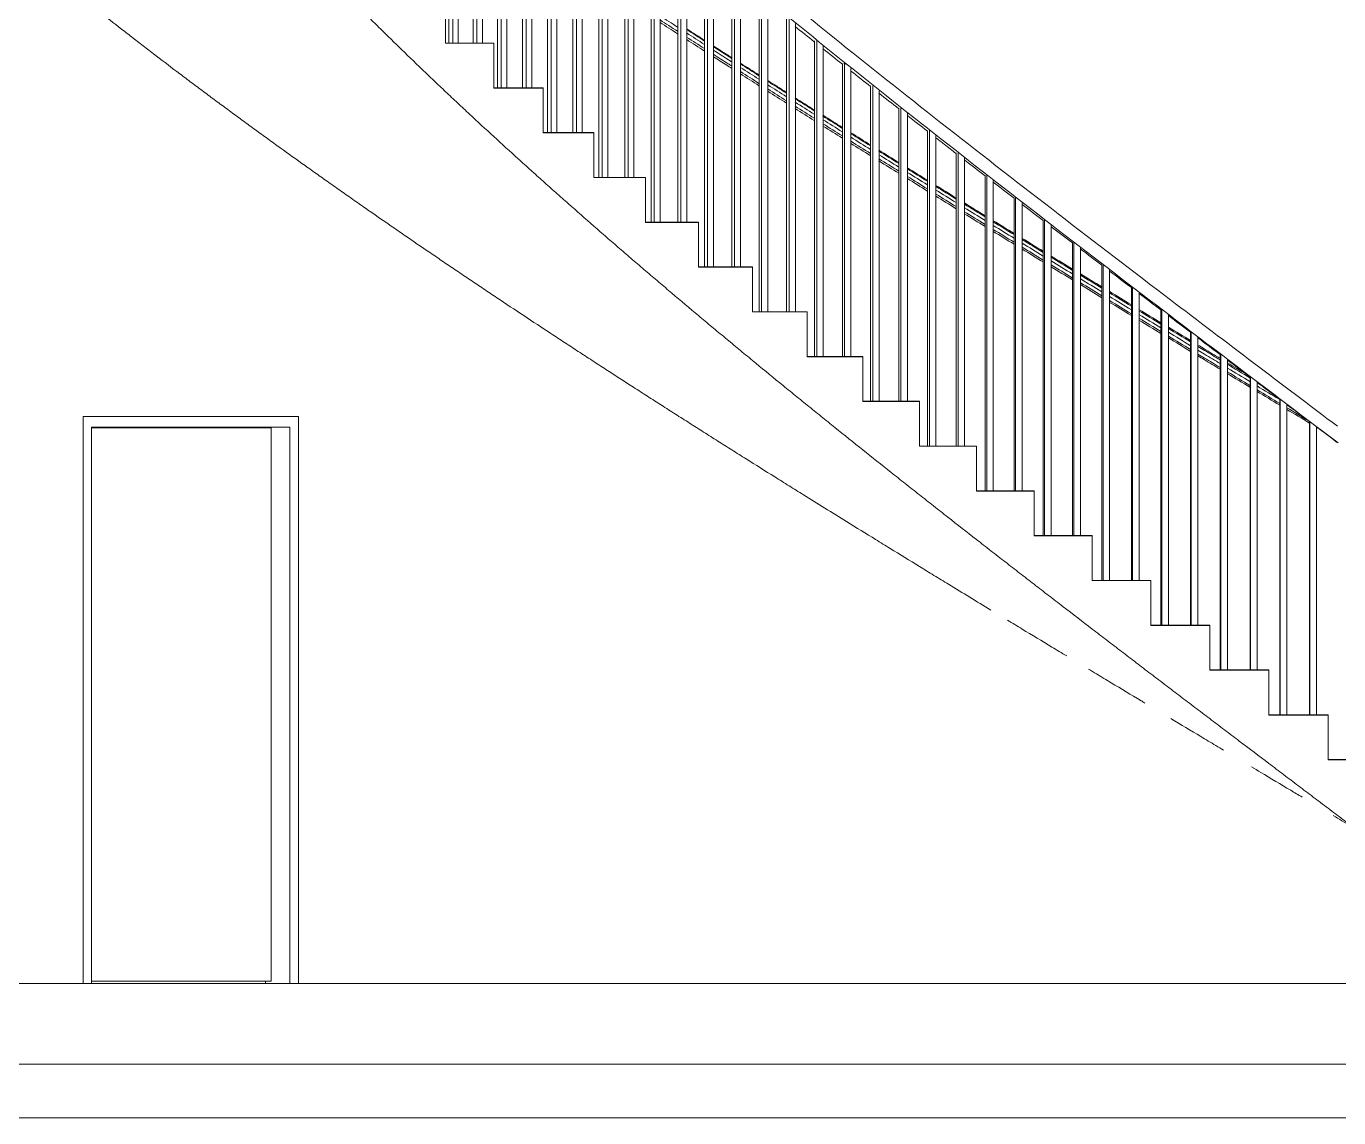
# Model space of a CAD drawing. Header units: millimetres. Extents: x -8421 to 22904, y -500 to 10921.
# Drawn here: x 15003 to 19889, y -500 to 3563 of the extents above; entities that cross this region are included whole.
import ezdxf

# ---------------------------------------------------------------- set-up
doc = ezdxf.new("R2010")
doc.units = ezdxf.units.MM
for name, color, linetype, lineweight in [('A-G22-M-FloorOutline', 6, 'Continuous', 15), ('A-G23-M-StairHandrail', 1, 'Continuous', 15), ('A-G23-M-Stairs', 5, 'Continuous', 15), ('A-G25-M-Walls', 250, 'Continuous', 15), ('A-G252-M-WallsInterior', 7, 'Continuous', 15), ('A-G322-M-DoorFrames', 1, 'Continuous', 15), ('A-G322-M-Doors', 1, 'Continuous', 15)]:
    doc.layers.add(name, color=color, linetype=linetype, lineweight=lineweight)

# ---------------------------------------------------------------- blocks, each defined once
blk = doc.blocks.new('Concept Sgl Door - 1010 x 2110mm-241302-Section 2')
at = {"layer": 'A-G322-M-DoorFrames'}
for p, q in [((15214.7, 2110), (15214.7, 0)), ((16016.4, 2110), (15214.7, 2110)), ((16016.4, 0), (16016.4, 2110)), ((15246.5, 0), (15246.5, 2070)), ((15246.5, 2070), (15984.7, 2070)), ((15893.4, 2068), (15893.4, 2070)), ((15984.7, 2070), (15984.7, 0)), ((15893.4, 0), (15893.4, 8))]:
    blk.add_line(p, q, dxfattribs=at)
at = {"layer": 'A-G322-M-Doors'}
for p, q in [((15915, 2068), (15246.5, 2068)), ((15915, 8), (15915, 2068)), ((15246.5, 8), (15915, 8))]:
    blk.add_line(p, q, dxfattribs=at)
blk = doc.blocks.new('Stair - Stairs-257028-Section 2')
at = {"layer": 'A-G23-M-Stairs'}
for p, q in [((16564.4, 3499), (16564.4, 3665.7)), ((16564.4, 3500), (16743.4, 3500)), ((16564.4, 3500), (16564.4, 3499)), ((16743.4, 3499), (16564.4, 3499)), ((16564.4, 3499), (16743.4, 3499)), ((16743.4, 3499), (16743.4, 3500)), ((16743.4, 3332.3), (16743.4, 3499)), ((16743.4, 3333.3), (16927.3, 3333.3)), ((16743.4, 3333.3), (16743.4, 3332.3)), ((16927.3, 3332.3), (16743.4, 3332.3)), ((16743.4, 3332.3), (16927.3, 3332.3)), ((16927.3, 3332.3), (16927.3, 3333.3)), ((16927.3, 3165.7), (16927.3, 3332.3)), ((16927.3, 3166.7), (17115.9, 3166.7)), ((16927.3, 3166.7), (16927.3, 3165.7)), ((17115.9, 3165.7), (16927.3, 3165.7)), ((16927.3, 3165.7), (17115.9, 3165.7)), ((17115.9, 3165.7), (17115.9, 3166.7)), ((17115.9, 2999), (17115.9, 3165.7)), ((17115.9, 3000), (17308.8, 3000)), ((17115.9, 3000), (17115.9, 2999)), ((17308.8, 2999), (17115.9, 2999)), ((17115.9, 2999), (17308.8, 2999)), ((17308.8, 2999), (17308.8, 3000)), ((17308.8, 2832.3), (17308.8, 2999)), ((17308.8, 2833.3), (17505.7, 2833.3)), ((17308.8, 2833.3), (17308.8, 2832.3)), ((17505.7, 2832.3), (17308.8, 2832.3)), ((17308.8, 2832.3), (17505.7, 2832.3)), ((17505.7, 2832.3), (17505.7, 2833.3)), ((17505.7, 2665.7), (17505.7, 2832.3)), ((17505.7, 2666.7), (17706.4, 2666.7)), ((17505.7, 2666.7), (17505.7, 2665.7)), ((17706.4, 2665.7), (17505.7, 2665.7)), ((17505.7, 2665.7), (17706.4, 2665.7)), ((17706.4, 2665.7), (17706.4, 2666.7)), ((17706.4, 2499), (17706.4, 2665.7)), ((17706.4, 2500), (17910.5, 2500)), ((17706.4, 2500), (17706.4, 2499)), ((17910.5, 2499), (17706.4, 2499)), ((17706.4, 2499), (17910.5, 2499)), ((17910.5, 2499), (17910.5, 2500)), ((17910.5, 2332.3), (17910.5, 2499)), ((17910.5, 2333.3), (18117.7, 2333.3)), ((17910.5, 2333.3), (17910.5, 2332.3)), ((18117.7, 2332.3), (17910.5, 2332.3)), ((17910.5, 2332.3), (18117.7, 2332.3)), ((18117.7, 2332.3), (18117.7, 2333.3)), ((18117.7, 2165.7), (18117.7, 2332.3)), ((18117.7, 2166.7), (18327.7, 2166.7)), ((18117.7, 2166.7), (18117.7, 2165.7)), ((18327.7, 2165.7), (18117.7, 2165.7)), ((18117.7, 2165.7), (18327.7, 2165.7)), ((18327.7, 2165.7), (18327.7, 2166.7)), ((18327.7, 1999), (18327.7, 2165.7)), ((18327.7, 2000), (18540.3, 2000)), ((18327.7, 2000), (18327.7, 1999)), ((18540.3, 1999), (18327.7, 1999)), ((18327.7, 1999), (18540.3, 1999)), ((18540.3, 1999), (18540.3, 2000)), ((18540.3, 1832.3), (18540.3, 1999)), ((18540.3, 1833.3), (18754.9, 1833.3)), ((18540.3, 1833.3), (18540.3, 1832.3)), ((18754.9, 1832.3), (18540.3, 1832.3)), ((18540.3, 1832.3), (18754.9, 1832.3)), ((18754.9, 1832.3), (18754.9, 1833.3)), ((18754.9, 1665.7), (18754.9, 1832.3)), ((18754.9, 1666.7), (18971.4, 1666.7)), ((18754.9, 1666.7), (18754.9, 1665.7)), ((18971.4, 1665.7), (18754.9, 1665.7)), ((18754.9, 1665.7), (18971.4, 1665.7)), ((18971.4, 1665.7), (18971.4, 1666.7)), ((18971.4, 1499), (18971.4, 1665.7)), ((18971.4, 1500), (19189.4, 1500)), ((18971.4, 1500), (18971.4, 1499)), ((19189.4, 1499), (18971.4, 1499)), ((18971.4, 1499), (19189.4, 1499)), ((19189.4, 1499), (19189.4, 1500)), ((19189.4, 1332.3), (19189.4, 1499)), ((19189.4, 1333.3), (19408.6, 1333.3)), ((19189.4, 1333.3), (19189.4, 1332.3)), ((19408.6, 1332.3), (19189.4, 1332.3)), ((19189.4, 1332.3), (19408.6, 1332.3)), ((19408.6, 1332.3), (19408.6, 1333.3)), ((19408.6, 1165.7), (19408.6, 1332.3)), ((19408.6, 1166.7), (19628.6, 1166.7)), ((19408.6, 1166.7), (19408.6, 1165.7)), ((19628.6, 1165.7), (19408.6, 1165.7)), ((19408.6, 1165.7), (19628.6, 1165.7)), ((19628.6, 1165.7), (19628.6, 1166.7)), ((19628.6, 999), (19628.6, 1165.7)), ((19628.6, 1000), (19849.1, 1000)), ((19628.6, 1000), (19628.6, 999)), ((19849.1, 999), (19628.6, 999)), ((19628.6, 999), (19849.1, 999)), ((19849.1, 999), (19849.1, 1000)), ((19849.1, 832.3), (19849.1, 999)), ((19849.1, 833.3), (20069.8, 833.3)), ((19849.1, 833.3), (19849.1, 832.3)), ((20069.8, 832.3), (19849.1, 832.3)), ((19849.1, 832.3), (20069.8, 832.3))]:
    blk.add_line(p, q, dxfattribs=at)
for points, knots in [([(15230.6, 3652.1), (15244.6, 3640.9), (15286.7, 3607.6), (15343.3, 3563.2), (15400.5, 3518.7), (15429.3, 3496.5), (15443.8, 3485.4)], [-1, -1, -1, -1, -0.8, -0.4, -0.2, 0, 0, 0, 0]), ([(15443.8, 3485.4), (15458.2, 3474.3), (15501.7, 3440.9), (15560.2, 3396.5), (15619.2, 3352.1), (15648.9, 3329.8), (15663.8, 3318.7)], [-1, -1, -1, -1, -0.8, -0.4, -0.2, 0, 0, 0, 0]), ([(16564.4, 3318.7), (16549.7, 3332.6), (16520.4, 3360.4), (16462.2, 3415.9), (16419.1, 3457.6), (16390.6, 3485.4)], [-1, -1, -1, -1, -0.75, -0.5, 0, 0, 0, 0]), ([(16743.4, 3152.1), (16713.2, 3179.8), (16668.1, 3221.5), (16608.6, 3277.1), (16579.1, 3304.8), (16564.4, 3318.7)], [-1, -1, -1, -1, -0.5, -0.25, 0, 0, 0, 0]), ([(15890.4, 3152.1), (15905.8, 3140.9), (15951.8, 3107.6), (16013.8, 3063.2), (16076.2, 3018.7), (16107.5, 2996.5), (16123.3, 2985.4)], [-1, -1, -1, -1, -0.8, -0.4, -0.2, 0, 0, 0, 0]), ([(16927.3, 2985.4), (16911.8, 2999.3), (16880.9, 3027.1), (16819.4, 3082.6), (16773.7, 3124.3), (16743.4, 3152.1)], [-1, -1, -1, -1, -0.75, -0.5, 0, 0, 0, 0]), ([(16123.3, 2985.4), (16139, 2974.3), (16170.5, 2952.1), (16218, 2918.7), (16281.7, 2874.3), (16329.7, 2840.9), (16361.9, 2818.7)], [-1, -1, -1, -1, -0.8, -0.6, -0.4, 0, 0, 0, 0]), ([(17115.9, 2818.7), (17084.1, 2846.5), (17036.7, 2888.2), (16974, 2943.7), (16942.9, 2971.5), (16927.3, 2985.4)], [-1, -1, -1, -1, -0.5, -0.25, 0, 0, 0, 0]), ([(16361.9, 2818.7), (16378, 2807.6), (16426.4, 2774.3), (16491.4, 2729.8), (16556.8, 2685.4), (16589.6, 2663.2), (16606.1, 2652.1)], [-1, -1, -1, -1, -0.8, -0.4, -0.2, 0, 0, 0, 0]), ([(16606.1, 2652.1), (16622.5, 2640.9), (16655.5, 2618.7), (16705.2, 2585.4), (16771.7, 2540.9), (16821.8, 2507.6), (16855.4, 2485.4)], [-1, -1, -1, -1, -0.8, -0.6, -0.4, 0, 0, 0, 0]), ([(17505.7, 2485.4), (17472.6, 2513.2), (17423.1, 2554.8), (17357.6, 2610.4), (17325, 2638.2), (17308.8, 2652.1)], [-1, -1, -1, -1, -0.5, -0.25, 0, 0, 0, 0]), ([(16855.4, 2485.4), (16888.9, 2463.2), (16939.5, 2429.8), (17007.2, 2385.4), (17058.2, 2352.1), (17092.3, 2329.8), (17109.4, 2318.7)], [-1, -1, -1, -1, -0.6, -0.4, -0.2, 0, 0, 0, 0]), ([(17109.4, 2318.7), (17126.5, 2307.6), (17177.8, 2274.3), (17246.6, 2229.8), (17315.7, 2185.4), (17350.4, 2163.2), (17367.8, 2152.1)], [-1, -1, -1, -1, -0.8, -0.4, -0.2, 0, 0, 0, 0]), ([(17910.5, 2152.1), (17893.3, 2165.9), (17859.1, 2193.7), (17790.9, 2249.3), (17740.1, 2290.9), (17706.4, 2318.7)], [-1, -1, -1, -1, -0.75, -0.5, 0, 0, 0, 0]), ([(18117.7, 1985.4), (18082.9, 2013.2), (18030.9, 2054.8), (17962, 2110.4), (17927.6, 2138.2), (17910.5, 2152.1)], [-1, -1, -1, -1, -0.5, -0.25, 0, 0, 0, 0]), ([(17630.1, 1985.4), (17647.7, 1974.3), (17700.6, 1940.9), (17771.4, 1896.5), (17842.5, 1852.1), (17878.1, 1829.8), (17895.9, 1818.7)], [-1, -1, -1, -1, -0.8, -0.4, -0.2, 0, 0, 0, 0]), ([(18327.7, 1818.7), (18310.1, 1832.6), (18275, 1860.4), (18204.8, 1915.9), (18152.5, 1957.6), (18117.7, 1985.4)], [-1, -1, -1, -1, -0.75, -0.5, 0, 0, 0, 0]), ([(17895.9, 1818.7), (17949.4, 1785.4), (18038.9, 1729.8), (18128.9, 1674.3), (18165, 1652.1)], [-1, -1, -1, -1, -0.4, 0, 0, 0, 0]), ([(18540.3, 1652.1), (18504.6, 1679.8), (18451.4, 1721.5), (18380.6, 1777.1), (18345.4, 1804.8), (18327.7, 1818.7)], [-1, -1, -1, -1, -0.5, -0.25, 0, 0, 0, 0]), ([(18165, 1652.1), (18183, 1640.9), (18237.1, 1607.6), (18309.5, 1563.2), (18382.1, 1518.7), (18418.5, 1496.5), (18436.7, 1485.4)], [-1, -1, -1, -1, -0.8, -0.4, -0.2, 0, 0, 0, 0]), ([(18971.4, 1318.7), (18935.2, 1346.5), (18881, 1388.2), (18808.9, 1443.7), (18772.9, 1471.5), (18754.9, 1485.4)], [-1, -1, -1, -1, -0.5, -0.25, 0, 0, 0, 0]), ([(18710.8, 1318.7), (18747.4, 1296.5), (18802.5, 1263.2), (18857.7, 1229.8), (18876.1, 1218.7)], [-1, -1, -1, -1, -0.6, -0.4, -0.4, -0.4, -0.4]), ([(18986.7, 1152.1), (19005.2, 1140.9), (19060.6, 1107.6), (19120.8, 1071.4), (19162.6, 1046.3), (19167.4, 1043.5)], [-1, -1, -1, -1, -0.8, -0.4, -0.3484239, -0.3484239, -0.3484239, -0.3484239]), ([(19264.2, 985.4), (19301.2, 963.2), (19356.9, 929.8), (19422.4, 890.7), (19450.7, 873.7), (19460.5, 867.8)], [-1, -1, -1, -1, -0.6, -0.4, -0.2947563, -0.2947563, -0.2947563, -0.2947563]), ([(19628.6, 818.7), (19591.9, 846.5), (19536.9, 888.2), (19463.5, 943.7), (19426.9, 971.5), (19408.6, 985.4)], [-1, -1, -1, -1, -0.5, -0.25, 0, 0, 0, 0]), ([(19564.2, 805.9), (19575.6, 799), (19624.2, 770), (19687, 732.5), (19738.4, 701.8), (19752.5, 693.4)], [-0.9228691, -0.9228691, -0.9228691, -0.9228691, -0.8, -0.4, -0.2479474, -0.2479474, -0.2479474, -0.2479474]), ([(20069.8, 485.4), (20033, 513.2), (19977.8, 554.8), (19904.3, 610.4), (19867.5, 638.2), (19849.1, 652.1)], [-1, -1, -1, -1, -0.5, -0.25, 0, 0, 0, 0])]:
    blk.add_open_spline(points, degree=3, knots=knots, dxfattribs=at)
for points in [[(16390.6, 3485.4), (16376.3, 3499.3), (16347.9, 3527.1), (16305.6, 3568.7), (16263.7, 3610.4), (16236, 3638.2), (16222.2, 3652.1)], [(15663.8, 3318.7), (15678.7, 3307.6), (15708.6, 3285.4), (15753.7, 3252.1), (15799, 3218.7), (15844.6, 3185.4), (15875.1, 3163.2), (15890.4, 3152.1)], [(17308.8, 2652.1), (17292.5, 2665.9), (17260.1, 2693.7), (17211.8, 2735.4), (17163.7, 2777.1), (17131.8, 2804.8), (17115.9, 2818.7)], [(17706.4, 2318.7), (17689.5, 2332.6), (17655.8, 2360.4), (17605.6, 2402.1), (17555.5, 2443.7), (17522.3, 2471.5), (17505.7, 2485.4)], [(17367.8, 2152.1), (17385.1, 2140.9), (17419.9, 2118.7), (17472.2, 2085.4), (17524.7, 2052.1), (17577.3, 2018.7), (17612.5, 1996.5), (17630.1, 1985.4)], [(18754.9, 1485.4), (18737, 1499.3), (18701.1, 1527.1), (18647.3, 1568.7), (18593.7, 1610.4), (18558.1, 1638.2), (18540.3, 1652.1)], [(18436.7, 1485.4), (18489, 1453.5), (18541.4, 1421.5), (18593.9, 1389.6)], [(18655.8, 1352.1), (18674.1, 1340.9), (18692.4, 1329.8), (18710.8, 1318.7)], [(19189.4, 1152.1), (19171.2, 1165.9), (19134.8, 1193.7), (19080.3, 1235.4), (19025.8, 1277.1), (18989.5, 1304.8), (18971.4, 1318.7)], [(18957.5, 1169.7), (18967.2, 1163.8), (18977, 1157.9), (18986.7, 1152.1)], [(19408.6, 985.4), (19390.3, 999.3), (19353.7, 1027.1), (19298.9, 1068.7), (19244.1, 1110.4), (19207.7, 1138.2), (19189.4, 1152.1)], [(19849.1, 652.1), (19830.7, 665.9), (19794, 693.7), (19738.8, 735.4), (19683.7, 777.1), (19647, 804.8), (19628.6, 818.7)], [(19868.1, 624.4), (19889.9, 611.4), (19911.7, 598.4), (19933.5, 585.4)]]:
    blk.add_open_spline(points, degree=3, dxfattribs=at)
blk = doc.blocks.new('Railing - Railing-257075-Section 2')
at = {"layer": 'A-G23-M-StairHandrail'}
for points in [[(17362.5, 3601.5), (17384.2, 3587.4), (17406, 3573.3), (17427.9, 3559.2)], [(17362.5, 3586), (17384.2, 3571.9), (17406, 3557.8), (17427.9, 3543.7)], [(17362.5, 3576.8), (17384.2, 3562.7), (17406.1, 3548.6), (17427.9, 3534.6)], [(17461.5, 3550.3), (17483.7, 3536), (17505.9, 3521.8), (17528.1, 3507.5)], [(17461.5, 3537.5), (17483.7, 3523.2), (17505.9, 3508.9), (17528.1, 3494.6)], [(17461.5, 3522), (17483.7, 3507.7), (17505.9, 3493.5), (17528.1, 3479.2)], [(17461.6, 3552.9), (17483.7, 3538.7), (17505.9, 3524.5), (17528.1, 3510.3)], [(17461.6, 3512.9), (17483.7, 3498.7), (17505.9, 3484.5), (17528.1, 3470.3)], [(17661.7, 3422.1), (17684.7, 3407.4), (17707.7, 3392.8), (17730.7, 3378.2)], [(17661.8, 3425), (17684.7, 3410.4), (17707.7, 3395.8), (17730.8, 3381.2)], [(17661.7, 3409.1), (17684.7, 3394.5), (17707.7, 3379.9), (17730.7, 3365.2)], [(17661.7, 3393.8), (17684.7, 3379.2), (17707.7, 3364.5), (17730.7, 3349.9)], [(17661.8, 3385), (17684.7, 3370.4), (17707.7, 3355.8), (17730.8, 3341.2)], [(17763.7, 3360.4), (17786.9, 3345.7), (17810.1, 3331.1), (17833.3, 3316.4)], [(17763.7, 3357.3), (17786.9, 3342.6), (17810.1, 3327.9), (17833.3, 3313.2)], [(17763.7, 3344.3), (17786.9, 3329.6), (17810.1, 3314.9), (17833.3, 3300.2)], [(17763.7, 3329), (17786.9, 3314.3), (17810.1, 3299.6), (17833.3, 3284.9)], [(17763.7, 3320.4), (17786.9, 3305.7), (17810.1, 3291.1), (17833.3, 3276.4)], [(17865.7, 3296), (17889.3, 3281.2), (17913, 3266.3), (17936.7, 3251.4)], [(17865.7, 3292.8), (17889.3, 3277.9), (17913, 3263), (17936.7, 3248.1)], [(17865.7, 3279.7), (17889.4, 3264.8), (17913, 3249.9), (17936.7, 3235)], [(17865.7, 3264.5), (17889.3, 3249.6), (17913, 3234.7), (17936.7, 3219.8)], [(17865.7, 3256), (17889.3, 3241.2), (17913, 3226.3), (17936.7, 3211.4)], [(17969, 3231.2), (17993, 3216.1), (18017.1, 3201), (18041.3, 3186)], [(17969, 3227.8), (17993, 3212.7), (18017.1, 3197.6), (18041.3, 3182.5)], [(17968.9, 3214.7), (17993, 3199.6), (18017.1, 3184.5), (18041.3, 3169.3)], [(17969, 3199.5), (17993, 3184.4), (18017.1, 3169.3), (18041.3, 3154.2)], [(17969, 3191.2), (17993, 3176.1), (18017.1, 3161), (18041.3, 3146)], [(18073.1, 3166.1), (18097.3, 3151), (18121.6, 3135.9), (18145.9, 3120.7)], [(18073.1, 3162.6), (18097.3, 3147.4), (18121.6, 3132.3), (18145.9, 3117.1)], [(18073.1, 3149.4), (18097.4, 3134.2), (18121.6, 3119.1), (18145.9, 3103.9)], [(18073.1, 3134.3), (18097.3, 3119.1), (18121.6, 3104), (18145.9, 3088.8)], [(18073.1, 3126.1), (18097.3, 3111), (18121.6, 3095.9), (18145.9, 3080.7)], [(18177.5, 3101.1), (18202.2, 3085.8), (18226.9, 3070.4), (18251.6, 3055.1)], [(18177.5, 3097.4), (18202.2, 3082.1), (18226.9, 3066.7), (18251.6, 3051.4)], [(18177.5, 3084.2), (18202.2, 3068.8), (18226.9, 3053.5), (18251.6, 3038.1)], [(18177.5, 3069.2), (18202.2, 3053.8), (18226.9, 3038.4), (18251.6, 3023.1)], [(18177.5, 3061.1), (18202.2, 3045.8), (18226.9, 3030.4), (18251.6, 3015.1)], [(18283, 3035.7), (18308, 3020.2), (18333, 3004.7), (18358.1, 2989.3)], [(18283, 3031.9), (18308, 3016.4), (18333, 3000.9), (18358.1, 2985.4)], [(18283, 3018.6), (18308, 3003.1), (18333, 2987.6), (18358.1, 2972.1)], [(18283, 3003.6), (18308, 2988.1), (18333, 2972.6), (18358.1, 2957.1)], [(18283, 2995.7), (18308, 2980.2), (18333, 2964.7), (18358.1, 2949.3)], [(18389, 2970.2), (18414.2, 2954.7), (18439.5, 2939.1), (18464.8, 2923.5)], [(18389, 2966.3), (18414.2, 2950.7), (18439.5, 2935.1), (18464.8, 2919.5)], [(18389, 2952.9), (18414.2, 2937.3), (18439.5, 2921.7), (18464.8, 2906.1)], [(18389, 2938), (18414.2, 2922.4), (18439.5, 2906.8), (18464.8, 2891.2)], [(18389, 2930.2), (18414.2, 2914.7), (18439.5, 2899.1), (18464.8, 2883.5)], [(18495.4, 2904.7), (18521.1, 2888.9), (18546.7, 2873.2), (18572.4, 2857.4)], [(18495.4, 2900.6), (18521.1, 2884.8), (18546.7, 2869), (18572.4, 2853.2)], [(18495.4, 2887.2), (18521.1, 2871.4), (18546.7, 2855.6), (18572.4, 2839.8)], [(18495.4, 2872.3), (18521.1, 2856.5), (18546.7, 2840.7), (18572.4, 2825)], [(18495.4, 2864.7), (18521.1, 2848.9), (18546.7, 2833.2), (18572.4, 2817.4)], [(18602.8, 2838.8), (18628.7, 2822.9), (18654.5, 2807.1), (18680.4, 2791.3)], [(18602.8, 2834.6), (18628.7, 2818.7), (18654.5, 2802.9), (18680.4, 2787)], [(18602.8, 2821.1), (18628.6, 2805.2), (18654.5, 2789.4), (18680.4, 2773.5)], [(18602.8, 2806.3), (18628.7, 2790.4), (18654.5, 2774.6), (18680.4, 2758.7)], [(18602.8, 2798.8), (18628.7, 2782.9), (18654.5, 2767.1), (18680.4, 2751.3)], [(18710.3, 2773), (18736.4, 2757.1), (18762.6, 2741.1), (18788.8, 2725.1)], [(18710.3, 2768.7), (18736.4, 2752.7), (18762.6, 2736.7), (18788.8, 2720.7)], [(18710.3, 2755.2), (18736.4, 2739.2), (18762.6, 2723.1), (18788.8, 2707.1)], [(18710.3, 2740.4), (18736.4, 2724.4), (18762.6, 2708.4), (18788.8, 2692.4)], [(18710.3, 2733), (18736.4, 2717.1), (18762.6, 2701.1), (18788.8, 2685.1)], [(18818.4, 2707.1), (18844.9, 2690.9), (18871.4, 2674.8), (18898, 2658.6)], [(18818.4, 2702.6), (18844.5, 2686.6), (18870.7, 2670.7), (18896.8, 2654.7)], [(18818.4, 2689), (18844.8, 2672.9), (18871.3, 2656.7), (18897.7, 2640.6)], [(18818.4, 2674.3), (18844.5, 2658.4), (18870.7, 2642.4), (18896.8, 2626.5)], [(18818.4, 2667.1), (18844.9, 2650.9), (18871.4, 2634.8), (18898, 2618.6)], [(18927.1, 2640.9), (18953.7, 2624.7), (18980.4, 2608.5), (19007.1, 2592.3)], [(18927.1, 2636.3), (18953.7, 2620.1), (18980.4, 2603.8), (19007.1, 2587.6)], [(18927.1, 2622.7), (18953.7, 2606.4), (18980.4, 2590.2), (19007.1, 2573.9)], [(18927.1, 2608), (18953.7, 2591.8), (18980.4, 2575.5), (19007.1, 2559.3)], [(18927.1, 2600.9), (18953.7, 2584.7), (18980.4, 2568.5), (19007.1, 2552.3)], [(19035.9, 2574.9), (19062.9, 2558.5), (19089.9, 2542.1), (19116.9, 2525.8)], [(19035.9, 2570.1), (19062.9, 2553.7), (19089.9, 2537.3), (19116.9, 2520.9)], [(19035.9, 2556.4), (19062.9, 2540), (19089.9, 2523.6), (19116.9, 2507.2)], [(19035.9, 2541.8), (19062.9, 2525.4), (19089.9, 2509), (19116.9, 2492.6)], [(19035.9, 2534.9), (19062.9, 2518.5), (19089.9, 2502.1), (19116.9, 2485.8)], [(19145.3, 2508.6), (19172.5, 2492.1), (19199.7, 2475.6), (19227, 2459.2)], [(19145.3, 2503.7), (19172.5, 2487.2), (19199.7, 2470.7), (19227, 2454.2)], [(19145.3, 2489.9), (19172.5, 2473.4), (19199.7, 2456.9), (19227, 2440.4)], [(19145.3, 2475.4), (19172.5, 2458.9), (19199.7, 2442.4), (19227, 2425.9)], [(19145.3, 2468.6), (19172.5, 2452.1), (19199.7, 2435.6), (19227, 2419.2)], [(19254.9, 2442.3), (19282.3, 2425.7), (19309.7, 2409.1), (19337.2, 2392.5)], [(19254.9, 2437.3), (19282.3, 2420.7), (19309.7, 2404), (19337.2, 2387.4)], [(19254.9, 2423.5), (19282.3, 2406.8), (19309.7, 2390.2), (19337.2, 2373.6)], [(19254.9, 2409), (19282.3, 2392.4), (19309.7, 2375.8), (19337.2, 2359.1)], [(19254.9, 2402.3), (19282.3, 2385.7), (19309.7, 2369.1), (19337.2, 2352.5)], [(19474.9, 2309.5), (19498.4, 2295.3), (19521.9, 2281.2), (19545.3, 2267)], [(19474.9, 2304.2), (19502.8, 2287.4), (19530.6, 2270.5), (19558.5, 2253.7)], [(19474.9, 2290.3), (19502.8, 2273.4), (19530.6, 2256.6), (19558.5, 2239.8)], [(19474.9, 2275.9), (19502.8, 2259.1), (19530.6, 2242.2), (19558.5, 2225.4)], [(19474.9, 2269.5), (19502.8, 2252.7), (19530.6, 2235.9), (19558.5, 2219.1)], [(19585.1, 2223.7), (19613.2, 2206.7), (19641.3, 2189.8), (19669.4, 2172.8)], [(19585.1, 2209.4), (19613.2, 2192.4), (19641.3, 2175.5), (19669.4, 2158.5)], [(19585.1, 2203.1), (19613.2, 2186.1), (19641.3, 2169.2), (19669.4, 2152.3)], [(19695.6, 2142.7), (19722.1, 2126.7), (19748.6, 2110.7), (19775.2, 2094.7)], [(19695.6, 2136.6), (19723.8, 2119.6), (19752.1, 2102.5), (19780.4, 2085.5)], [(19806.1, 2070.1), (19809.5, 2068), (19812.9, 2066), (19816.3, 2063.9)]]:
    blk.add_open_spline(points, degree=3, dxfattribs=at)
for points, knots in [([(17561.2, 3489.1), (17577.9, 3478.5), (17600.4, 3464.1), (17622.9, 3449.7), (17628.7, 3446)], [-14.1393059, -14.1393059, -14.1393059, -14.1393059, -13.9359602, -13.8652789, -13.8652789, -13.8652789, -13.8652789]), ([(17561.2, 3486.3), (17579.4, 3474.6), (17601.9, 3460.2), (17624.5, 3445.9), (17628.7, 3443.1)], [-14.1379306, -14.1379306, -14.1379306, -14.1379306, -13.9155464, -13.8637577, -13.8637577, -13.8637577, -13.8637577]), ([(17561.2, 3473.4), (17580.1, 3461.3), (17602.6, 3446.9), (17625.1, 3432.5), (17628.7, 3430.2)], [-14.1373703, -14.1373703, -14.1373703, -14.1373703, -13.907094, -13.8631367, -13.8631367, -13.8631367, -13.8631367]), ([(17561.2, 3458), (17579.4, 3446.3), (17601.9, 3432), (17624.5, 3417.6), (17628.7, 3414.8)], [-14.1379306, -14.1379306, -14.1379306, -14.1379306, -13.9155464, -13.8637577, -13.8637577, -13.8637577, -13.8637577]), ([(17561.2, 3449.1), (17577.9, 3438.5), (17600.4, 3424.1), (17622.9, 3409.7), (17628.7, 3406)], [-14.1393059, -14.1393059, -14.1393059, -14.1393059, -13.9359602, -13.8652789, -13.8652789, -13.8652789, -13.8652789]), ([(19364.7, 2375.9), (19372.5, 2371.3), (19400.2, 2354.5), (19427.9, 2337.8), (19447.8, 2325.8)], [-7.0572406, -7.0572406, -7.0572406, -7.0572406, -6.9679801, -6.7382892, -6.7382892, -6.7382892, -6.7382892]), ([(19364.7, 2370.8), (19372.8, 2365.9), (19400.5, 2349.1), (19428.2, 2332.4), (19447.8, 2320.6)], [-7.0514081, -7.0514081, -7.0514081, -7.0514081, -6.9577732, -6.7322869, -6.7322869, -6.7322869, -6.7322869]), ([(19364.7, 2356.9), (19373, 2351.9), (19400.7, 2335.2), (19428.4, 2318.4), (19447.8, 2306.7)], [-7.0489952, -7.0489952, -7.0489952, -7.0489952, -6.953547, -6.7298034, -6.7298034, -6.7298034, -6.7298034]), ([(19364.7, 2342.5), (19372.8, 2337.6), (19400.5, 2320.8), (19428.2, 2304.1), (19447.8, 2292.3)], [-7.0514081, -7.0514081, -7.0514081, -7.0514081, -6.9577732, -6.7322869, -6.7322869, -6.7322869, -6.7322869]), ([(19364.7, 2335.9), (19372.5, 2331.3), (19400.2, 2314.5), (19427.9, 2297.8), (19447.8, 2285.8)], [-7.0572406, -7.0572406, -7.0572406, -7.0572406, -6.9679801, -6.7382892, -6.7382892, -6.7382892, -6.7382892])]:
    blk.add_open_spline(points, degree=3, knots=knots, dxfattribs=at)
blk = doc.blocks.new('Railing - Concept 25mm-V53-Section 2')
at = {"layer": 'A-G23-M-StairHandrail'}
for p, q in [((16576.4, 3500), (16576.4, 4674.4)), ((16591.2, 3500), (16591.2, 4674.4)), ((16611.3, 4655.6), (16611.3, 3500))]:
    blk.add_line(p, q, dxfattribs=at)
blk = doc.blocks.new('Railing - Concept 25mm-V54-Section 2')
at = {"layer": 'A-G23-M-StairHandrail'}
for p, q in [((16666.4, 3500), (16666.4, 4591.1)), ((16680.8, 3500), (16680.8, 4591.1)), ((16701.2, 4572.3), (16701.2, 3500))]:
    blk.add_line(p, q, dxfattribs=at)
blk = doc.blocks.new('Railing - Concept 25mm-V55-Section 2')
at = {"layer": 'A-G23-M-StairHandrail'}
for p, q in [((16757.6, 3333.3), (16757.6, 4507.7)), ((16771.6, 3333.3), (16771.6, 4507.7)), ((16792.3, 4488.9), (16792.3, 3333.3))]:
    blk.add_line(p, q, dxfattribs=at)
blk = doc.blocks.new('Railing - Concept 25mm-V56-Section 2')
at = {"layer": 'A-G23-M-StairHandrail'}
for p, q in [((16850, 3333.3), (16850, 4424.4)), ((16863.6, 3333.3), (16863.6, 4424.4)), ((16884.6, 4405.6), (16884.6, 3333.3))]:
    blk.add_line(p, q, dxfattribs=at)
blk = doc.blocks.new('Railing - Concept 25mm-V57-Section 2')
at = {"layer": 'A-G23-M-StairHandrail'}
for p, q in [((16943.7, 3166.7), (16943.7, 4341.1)), ((16956.8, 3166.7), (16956.8, 4341.1)), ((16978.1, 4322.3), (16978.1, 3166.7))]:
    blk.add_line(p, q, dxfattribs=at)
blk = doc.blocks.new('Railing - Concept 25mm-V58-Section 2')
at = {"layer": 'A-G23-M-StairHandrail'}
for p, q in [((17038.4, 3166.7), (17038.4, 4257.7)), ((17051.2, 3166.7), (17051.2, 4257.7)), ((17072.7, 4238.9), (17072.7, 3166.7))]:
    blk.add_line(p, q, dxfattribs=at)
blk = doc.blocks.new('Railing - Concept 25mm-V59-Section 2')
at = {"layer": 'A-G23-M-StairHandrail'}
for p, q in [((17134.3, 3000), (17134.3, 4174.4)), ((17146.7, 3000), (17146.7, 4174.4)), ((17168.4, 4155.6), (17168.4, 3000))]:
    blk.add_line(p, q, dxfattribs=at)
blk = doc.blocks.new('Railing - Concept 25mm-V60-Section 2')
at = {"layer": 'A-G23-M-StairHandrail'}
for p, q in [((17231.3, 3000), (17231.3, 4091.1)), ((17243.2, 3000), (17243.2, 4091.1)), ((17265.2, 4072.3), (17265.2, 3000))]:
    blk.add_line(p, q, dxfattribs=at)
blk = doc.blocks.new('Railing - Concept 25mm-V61-Section 2')
at = {"layer": 'A-G23-M-StairHandrail'}
for p, q in [((17329.3, 2833.3), (17329.3, 4007.7)), ((17340.8, 2833.3), (17340.8, 4007.7)), ((17363, 3988.9), (17363, 2833.3))]:
    blk.add_line(p, q, dxfattribs=at)
blk = doc.blocks.new('Railing - Concept 25mm-V62-Section 2')
at = {"layer": 'A-G23-M-StairHandrail'}
for p, q in [((17428.3, 2833.3), (17428.3, 3924.4)), ((17439.4, 2833.3), (17439.4, 3924.4)), ((17461.8, 3905.6), (17461.8, 2833.3))]:
    blk.add_line(p, q, dxfattribs=at)
blk = doc.blocks.new('Railing - Concept 25mm-V63-Section 2')
at = {"layer": 'A-G23-M-StairHandrail'}
for p, q in [((17528.3, 2666.7), (17528.3, 3841.1)), ((17538.9, 2666.7), (17538.9, 3841.1)), ((17552.9, 3829.5), (17551.7, 3830.5)), ((17561.5, 3822.3), (17561.5, 2666.7))]:
    blk.add_line(p, q, dxfattribs=at)
blk = doc.blocks.new('Railing - Concept 25mm-V64-Section 2')
at = {"layer": 'A-G23-M-StairHandrail'}
for p, q in [((17629.2, 2666.7), (17629.2, 3757.7)), ((17639.4, 2666.7), (17639.4, 3757.7)), ((17662.2, 3738.9), (17662.2, 2666.7))]:
    blk.add_line(p, q, dxfattribs=at)
blk = doc.blocks.new('Railing - Concept 25mm-V65-Section 2')
at = {"layer": 'A-G23-M-StairHandrail'}
for p, q in [((17731, 2500), (17731, 3674.4)), ((17740.7, 2500), (17740.7, 3674.4)), ((17763.7, 3655.6), (17763.7, 2500))]:
    blk.add_line(p, q, dxfattribs=at)
blk = doc.blocks.new('Railing - Concept 25mm-V66-Section 2')
at = {"layer": 'A-G23-M-StairHandrail'}
for p, q in [((17833.6, 2500), (17833.6, 3591.1)), ((17842.9, 2500), (17842.9, 3591.1)), ((17866.1, 3572.3), (17866.1, 2500))]:
    blk.add_line(p, q, dxfattribs=at)
blk = doc.blocks.new('Railing - Concept 25mm-V67-Section 2')
at = {"layer": 'A-G23-M-StairHandrail'}
for p, q in [((17937.1, 2333.3), (17937.1, 3507.7)), ((17945.9, 2333.3), (17945.9, 3507.7)), ((17969.3, 3488.9), (17969.3, 2333.3))]:
    blk.add_line(p, q, dxfattribs=at)
blk = doc.blocks.new('Railing - Concept 25mm-V68-Section 2')
at = {"layer": 'A-G23-M-StairHandrail'}
for p, q in [((18041.3, 2333.3), (18041.3, 3424.4)), ((18049.7, 3424.4), (18046.7, 3424.4)), ((18054.2, 3420.8), (18049.7, 3424.4)), ((18049.7, 2333.3), (18049.7, 3424.4)), ((18073.2, 3405.6), (18073.2, 2333.3))]:
    blk.add_line(p, q, dxfattribs=at)
blk = doc.blocks.new('Railing - Concept 25mm-V69-Section 2')
at = {"layer": 'A-G23-M-StairHandrail'}
for p, q in [((18146.3, 2166.7), (18146.3, 3341.1)), ((18154.2, 2166.7), (18154.2, 3341.1)), ((18177.9, 3322.3), (18177.9, 2166.7))]:
    blk.add_line(p, q, dxfattribs=at)
blk = doc.blocks.new('Railing - Concept 25mm-V70-Section 2')
at = {"layer": 'A-G23-M-StairHandrail'}
for p, q in [((18251.9, 2166.7), (18251.9, 3257.7)), ((18259.3, 2166.7), (18259.3, 3257.7)), ((18283.2, 3238.9), (18283.2, 2166.7))]:
    blk.add_line(p, q, dxfattribs=at)
blk = doc.blocks.new('Railing - Concept 25mm-V71-Section 2')
at = {"layer": 'A-G23-M-StairHandrail'}
for p, q in [((18358.2, 2000), (18358.2, 3174.4)), ((18365.2, 2000), (18365.2, 3174.4)), ((18389.2, 3155.6), (18389.2, 2000))]:
    blk.add_line(p, q, dxfattribs=at)
blk = doc.blocks.new('Railing - Concept 25mm-V72-Section 2')
at = {"layer": 'A-G23-M-StairHandrail'}
for p, q in [((18465.1, 2000), (18465.1, 3091.1)), ((18471.6, 2000), (18471.6, 3091.1)), ((18495.7, 3072.3), (18495.7, 2000))]:
    blk.add_line(p, q, dxfattribs=at)
blk = doc.blocks.new('Railing - Concept 25mm-V73-Section 2')
at = {"layer": 'A-G23-M-StairHandrail'}
for p, q in [((18572.6, 1833.3), (18572.6, 3007.7)), ((18578.6, 1833.3), (18578.6, 3007.7)), ((18602.9, 2988.9), (18602.9, 1833.3))]:
    blk.add_line(p, q, dxfattribs=at)
blk = doc.blocks.new('Railing - Concept 25mm-V74-Section 2')
at = {"layer": 'A-G23-M-StairHandrail'}
for p, q in [((18680.6, 1833.3), (18680.6, 2924.4)), ((18686.1, 1833.3), (18686.1, 2924.4)), ((18710.5, 2905.6), (18710.5, 1833.3))]:
    blk.add_line(p, q, dxfattribs=at)
blk = doc.blocks.new('Railing - Concept 25mm-V75-Section 2')
at = {"layer": 'A-G23-M-StairHandrail'}
for p, q in [((18789.1, 1666.7), (18789.1, 2841.1)), ((18794.1, 1666.7), (18794.1, 2841.1)), ((18818.6, 2822.3), (18818.6, 1666.7))]:
    blk.add_line(p, q, dxfattribs=at)
blk = doc.blocks.new('Railing - Concept 25mm-V76-Section 2')
at = {"layer": 'A-G23-M-StairHandrail'}
for p, q in [((18898, 1666.7), (18898, 2757.7)), ((18902.6, 1666.7), (18902.6, 2757.7)), ((18927.2, 2738.9), (18927.2, 1666.7))]:
    blk.add_line(p, q, dxfattribs=at)
blk = doc.blocks.new('Railing - Concept 25mm-V77-Section 2')
at = {"layer": 'A-G23-M-StairHandrail'}
for p, q in [((19007.3, 1500), (19007.3, 2674.4)), ((19011.4, 1500), (19011.4, 2674.4)), ((19036.1, 2655.6), (19036.1, 1500))]:
    blk.add_line(p, q, dxfattribs=at)
blk = doc.blocks.new('Railing - Concept 25mm-V78-Section 2')
at = {"layer": 'A-G23-M-StairHandrail'}
for p, q in [((19117, 1500), (19117, 2591.1)), ((19120.6, 1500), (19120.6, 2591.1)), ((19145.4, 2572.3), (19145.4, 1500))]:
    blk.add_line(p, q, dxfattribs=at)
blk = doc.blocks.new('Railing - Concept 25mm-V79-Section 2')
at = {"layer": 'A-G23-M-StairHandrail'}
for p, q in [((19227, 1333.3), (19227, 2507.7)), ((19230.2, 1333.3), (19230.2, 2507.7)), ((19255, 2488.9), (19255, 1333.3))]:
    blk.add_line(p, q, dxfattribs=at)
blk = doc.blocks.new('Railing - Concept 25mm-V80-Section 2')
at = {"layer": 'A-G23-M-StairHandrail'}
for p, q in [((19337.3, 1333.3), (19337.3, 2424.4)), ((19340, 1333.3), (19340, 2424.4)), ((19350.8, 2416.2), (19347.9, 2418.4)), ((19364.8, 2405.6), (19364.8, 1333.3))]:
    blk.add_line(p, q, dxfattribs=at)
blk = doc.blocks.new('Railing - Concept 25mm-V81-Section 2')
at = {"layer": 'A-G23-M-StairHandrail'}
for p, q in [((19447.8, 1166.7), (19447.8, 2341.1)), ((19450, 1166.7), (19450, 2341.1)), ((19474.9, 2322.3), (19474.9, 1166.7))]:
    blk.add_line(p, q, dxfattribs=at)
blk = doc.blocks.new('Railing - Concept 25mm-V82-Section 2')
at = {"layer": 'A-G23-M-StairHandrail'}
for p, q in [((19558.6, 1166.7), (19558.6, 2257.7)), ((19560.2, 1166.7), (19560.2, 2257.7)), ((19585.2, 2238.9), (19585.2, 1166.7))]:
    blk.add_line(p, q, dxfattribs=at)
blk = doc.blocks.new('Railing - Concept 25mm-V83-Section 2')
at = {"layer": 'A-G23-M-StairHandrail'}
for p, q in [((19669.4, 1000), (19669.4, 2174.4)), ((19670.6, 1000), (19670.6, 2174.4)), ((19695.6, 2155.6), (19695.6, 1000))]:
    blk.add_line(p, q, dxfattribs=at)
blk = doc.blocks.new('Railing - Concept 25mm-V84-Section 2')
at = {"layer": 'A-G23-M-StairHandrail'}
for p, q in [((19780.4, 1000), (19780.4, 2091.1)), ((19781.1, 1000), (19781.1, 2091.1)), ((19806.1, 2072.3), (19806.1, 1000))]:
    blk.add_line(p, q, dxfattribs=at)
blk = doc.blocks.new('Railing - Railing-257079-Section 2')
at = {"layer": 'A-G23-M-StairHandrail'}
for points, knots in [([(16222.2, 5100), (16433.6, 4887.2), (16885, 4461.1), (17630.4, 3822.2), (18428, 3183.3), (19186.9, 2600.5), (19676.2, 2230.6), (19883.9, 2073.7)], [-20.854779, -20.854779, -20.854779, -20.854779, -17.378983, -13.903186, -10.42739, -6.951593, -4.39048, -4.39048, -4.39048, -4.39048]), ([(19886.4, 2011.8), (19677.8, 2169.4), (19187.7, 2539.9), (18428, 3123.3), (17630.4, 3762.2), (16885, 4401.1), (16433.6, 4827.2), (16222.2, 5040)], [4.380387, 4.380387, 4.380387, 4.380387, 6.951593, 10.42739, 13.903186, 17.378983, 20.854779, 20.854779, 20.854779, 20.854779]), ([(18464.7, 3088.8), (18449.9, 3100.3), (18424.5, 3120), (18399.3, 3139.7), (18388.8, 3147.8)], [10.2973587, 10.2973587, 10.2973587, 10.2973587, 10.4862824, 10.620298, 10.620298, 10.620298, 10.620298]), ([(19337.3, 2423.4), (19310.3, 2443.7), (19282.8, 2464.5), (19255.3, 2485.2), (19254.8, 2485.6)], [6.6567398, 6.6567398, 6.6567398, 6.6567398, 6.9908549, 6.9969828, 6.9969828, 6.9969828, 6.9969828])]:
    blk.add_open_spline(points, degree=3, knots=knots, dxfattribs=at)
for points in [[(17936.5, 3504.6), (17912.8, 3523.6), (17889.2, 3542.6), (17865.7, 3561.5)], [(18041.3, 3421.1), (18017.1, 3440.3), (17993.1, 3459.4), (17969.1, 3478.6)], [(18145.8, 3338.3), (18121.4, 3357.5), (18097.2, 3376.7), (18073.1, 3395.9)], [(18251.7, 3255), (18226.8, 3274.4), (18202.1, 3293.9), (18177.5, 3313.4)], [(18357.9, 3171.9), (18332.9, 3191.4), (18308, 3210.8), (18283.2, 3230.3)], [(18572.5, 3005.5), (18546.7, 3025.3), (18521.1, 3045.1), (18495.4, 3065)], [(18680.2, 2922.5), (18654.3, 2942.4), (18628.4, 2962.3), (18602.6, 2982.2)], [(18788.9, 2839.2), (18762.6, 2859.3), (18736.4, 2879.4), (18710.1, 2899.5)], [(18897.7, 2756.1), (18871.3, 2776.3), (18844.9, 2796.4), (18818.6, 2816.5)], [(19007.1, 2673), (18980.3, 2693.3), (18953.6, 2713.6), (18926.8, 2734)], [(19116.9, 2589.7), (19089.9, 2610.2), (19062.9, 2630.6), (19035.9, 2651.1)], [(19226.8, 2506.7), (19199.6, 2527.2), (19172.4, 2547.8), (19145.2, 2568.3)], [(19447.7, 2340.3), (19420.1, 2361.1), (19392.4, 2381.9), (19364.8, 2402.7)], [(19558.5, 2257.1), (19530.6, 2278.1), (19502.7, 2299), (19474.8, 2320)], [(19669.4, 2173.9), (19641.3, 2195), (19613.2, 2216.1), (19585.2, 2237.1)], [(19780.4, 2090.8), (19752.1, 2112), (19723.8, 2133.2), (19695.6, 2154.3)], [(19883.3, 2013.7), (19857.6, 2033), (19831.8, 2052.3), (19806.1, 2071.6)]]:
    blk.add_open_spline(points, degree=3, dxfattribs=at)
for name in ['Railing - Concept 25mm-V53-Section 2', 'Railing - Concept 25mm-V54-Section 2', 'Railing - Concept 25mm-V55-Section 2', 'Railing - Concept 25mm-V56-Section 2', 'Railing - Concept 25mm-V57-Section 2', 'Railing - Concept 25mm-V58-Section 2', 'Railing - Concept 25mm-V59-Section 2', 'Railing - Concept 25mm-V60-Section 2', 'Railing - Concept 25mm-V61-Section 2', 'Railing - Concept 25mm-V62-Section 2', 'Railing - Concept 25mm-V63-Section 2', 'Railing - Concept 25mm-V64-Section 2', 'Railing - Concept 25mm-V65-Section 2', 'Railing - Concept 25mm-V66-Section 2', 'Railing - Concept 25mm-V67-Section 2', 'Railing - Concept 25mm-V68-Section 2', 'Railing - Concept 25mm-V69-Section 2', 'Railing - Concept 25mm-V70-Section 2', 'Railing - Concept 25mm-V71-Section 2', 'Railing - Concept 25mm-V72-Section 2', 'Railing - Concept 25mm-V73-Section 2', 'Railing - Concept 25mm-V74-Section 2', 'Railing - Concept 25mm-V75-Section 2', 'Railing - Concept 25mm-V76-Section 2', 'Railing - Concept 25mm-V77-Section 2', 'Railing - Concept 25mm-V78-Section 2', 'Railing - Concept 25mm-V79-Section 2', 'Railing - Concept 25mm-V80-Section 2', 'Railing - Concept 25mm-V81-Section 2', 'Railing - Concept 25mm-V82-Section 2', 'Railing - Concept 25mm-V83-Section 2', 'Railing - Concept 25mm-V84-Section 2']:
    blk.add_blockref(name, (0, 0))

msp = doc.modelspace()

# ---------------------------------------------------------------- linework, layer by layer
at = {"layer": 'A-G22-M-FloorOutline', "lineweight": 18}
for p, q in [((22578.8, 0), (8078.8, 0)), ((-7121.2, -300), (22578.8, -300))]:
    msp.add_line(p, q, dxfattribs=at)
at = {"layer": 'A-G25-M-Walls'}
msp.add_line((-7121.2, -500), (22578.8, -500), dxfattribs=at)
at = {"layer": 'A-G252-M-WallsInterior'}
for p, q in [((15214.7, 0), (15214.7, 2110)), ((16016.4, 2110), (16016.4, 0))]:
    msp.add_line(p, q, dxfattribs=at)

# ---------------------------------------------------------------- block references
at = {"layer": 'A-G23-M-StairHandrail'}
for name in ['Railing - Railing-257079-Section 2', 'Railing - Railing-257075-Section 2']:
    msp.add_blockref(name, (0, 0), dxfattribs=at)
at = {"layer": 'A-G23-M-Stairs'}
msp.add_blockref('Stair - Stairs-257028-Section 2', (0, 0), dxfattribs=at)
at = {"layer": 'A-G322-M-Doors'}
msp.add_blockref('Concept Sgl Door - 1010 x 2110mm-241302-Section 2', (0, 0), dxfattribs=at)

doc.saveas('drawing.dxf')
